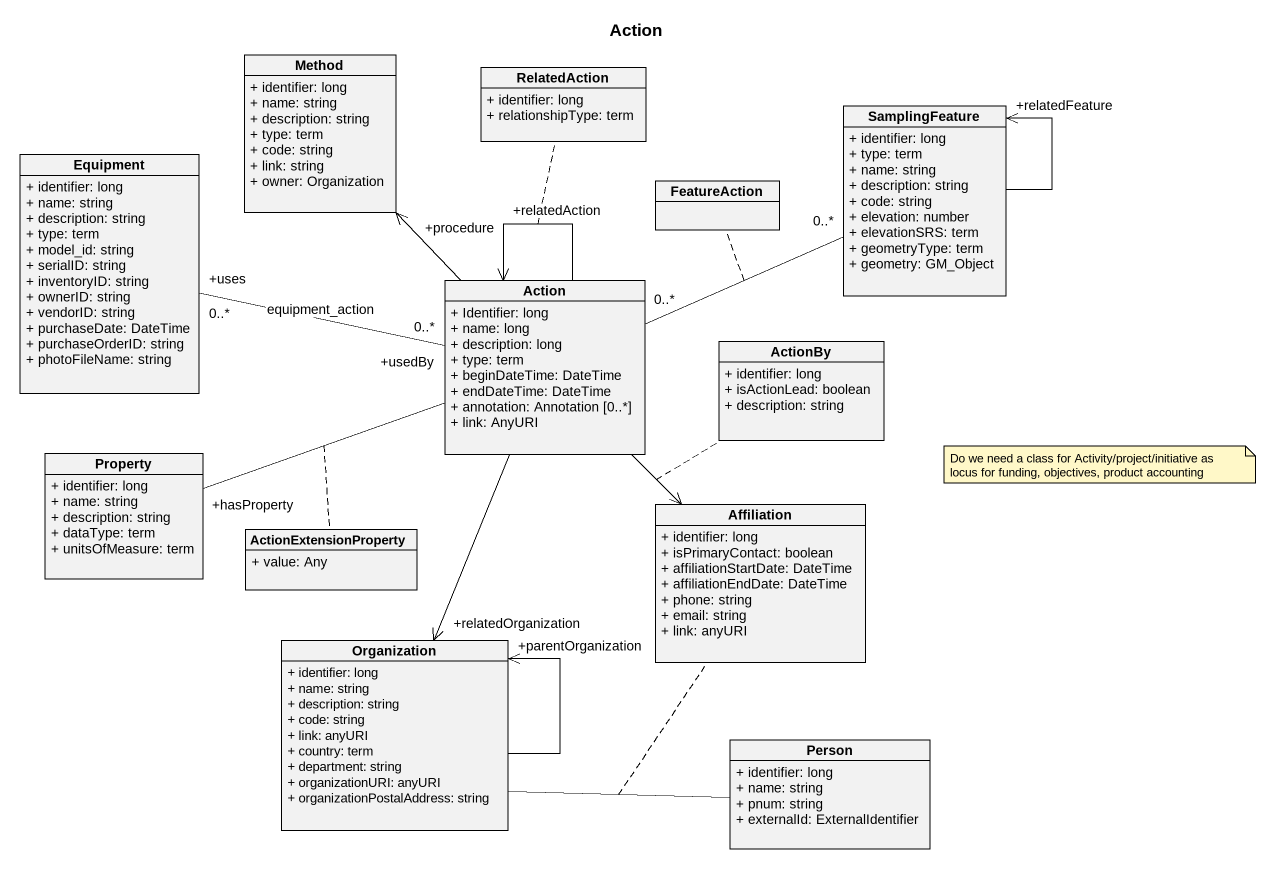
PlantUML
@startuml
title Action
hide circle
hide empty members
skinparam classAttributeIconSize 0
class Method {
  + identifier: long
  + name: string
  + description: string
  + type: term
  + code: string
  + link: string
  + owner: Organization
}
class RelatedAction {
  + identifier: long
  + relationshipType: term
}
class SamplingFeature {
  + identifier: long
  + type: term
  + name: string
  + description: string
  + code: string
  + elevation: number
  + elevationSRS: term
  + geometryType: term
  + geometry: GM_Object
}
class Equipment {
  + identifier: long
  + name: string
  + description: string
  + type: term
  + model_id: string
  + serialID: string
  + inventoryID: string
  + ownerID: string
  + vendorID: string
  + purchaseDate: DateTime
  + purchaseOrderID: string
  + photoFileName: string
}
class FeatureAction
class "Action" as Action_ {
  + Identifier: long
  + name: long
  + description: long
  + type: term
  + beginDateTime: DateTime
  + endDateTime: DateTime
  + annotation: Annotation [0..*]
  + link: AnyURI
}
class ActionBy {
  + identifier: long
  + isActionLead: boolean
  + description: string
}
class Property {
  + identifier: long
  + name: string
  + description: string
  + dataType: term
  + unitsOfMeasure: term
}
class Affiliation {
  + identifier: long
  + isPrimaryContact: boolean
  + affiliationStartDate: DateTime
  + affiliationEndDate: DateTime
  + phone: string
  + email: string
  + link: anyURI
}
class ActionExtensionProperty {
  + value: Any
}
class Organization {
  + identifier: long
  + name: string
  + description: string
  + code: string
  + link: anyURI
  + country: term
  + department: string
  + organizationURI: anyURI
  + organizationPostalAddress: string
}
class "Person" as Person_ {
  + identifier: long
  + name: string
  + pnum: string
  + externalId: ExternalIdentifier
}
SamplingFeature --> "+relatedFeature" SamplingFeature
Action_ -up-> "+procedure" Method
Action_ "0..*" -right- "0..*" SamplingFeature
(Action_, SamplingFeature) .. FeatureAction
Action_ "+usedBy\n0..*" -left- "+uses\n0..*" Equipment : equipment_action
Action_ --> "+relatedAction" Action_
(Action_, Action_) .. RelatedAction
Action_ --> Affiliation
(Action_, Affiliation) .. ActionBy
Action_ --> "+relatedOrganization" Organization
Property "+hasProperty" -right- Action_
(Property, Action_) .. ActionExtensionProperty
Organization --> "+parentOrganization" Organization
Organization -right- Person_
(Organization, Person_) .. Affiliation
note as N1
  Do we need a class for Activity/project/initiative as locus for funding, objectives, product accounting
end note
@enduml
